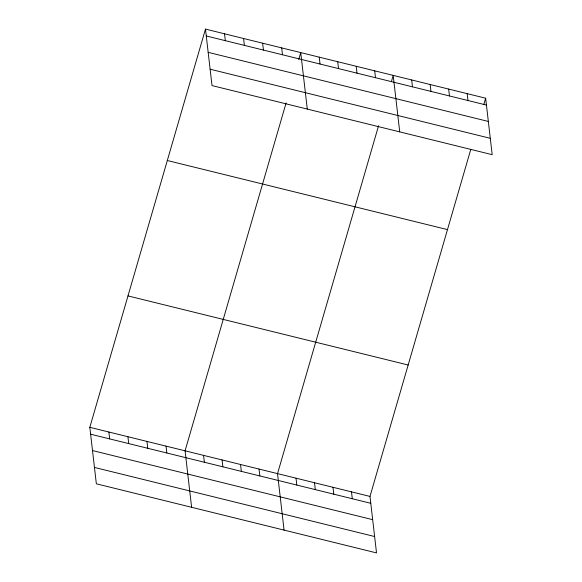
<?xml version="1.0" encoding="UTF-8"?>
<svg xmlns="http://www.w3.org/2000/svg" width="582" height="582" viewBox="0 0 582 582"><rect width="100%" height="100%" fill="white"/><g stroke="black" fill="none" stroke-linecap="round" stroke-linejoin="round"><path stroke-width="0.87" d="M470.78 149.399L369.985 496.417L376.518 552.9L96.35 483.802L89.817 427.319L205.482 29.1L485.65 98.198L492.183 154.681L212.015 85.583L205.482 29.1M286.111 102.941L185.076 450.817L191.609 507.293M298.755 59.422L300.734 52.591L307.274 109.074M378.569 125.741L277.527 473.617L284.067 530.1M391.46 81.371L393.192 75.398L399.725 131.874M483.911 104.171L485.65 98.198M206.275 35.975L486.443 105.073M208.167 52.344L488.342 121.449M210.117 69.207L490.291 138.312M167.31 160.516L447.478 229.614M127.982 295.911L408.157 365.009M89.817 427.319L369.985 496.417M90.61 434.194L370.785 503.299M92.502 450.563L372.676 519.668M94.459 467.433L374.626 536.531M467.157 93.644L467.957 100.519M448.664 89.082L449.464 95.957M430.178 84.521L430.971 91.396M411.685 79.96L412.478 86.834M374.699 70.837L375.499 77.712M356.213 66.275L357.006 73.15M337.72 61.714L338.513 68.589M319.227 57.152L320.027 64.027M351.492 491.863L352.292 498.738M333.006 487.301L333.799 494.176M281.688 47.899L282.481 54.773M314.513 482.74L315.306 489.615M262.635 43.199L263.428 50.074M296.02 478.178L296.82 485.053M243.582 38.499L244.375 45.374M224.528 33.8L225.329 40.675M259.041 469.056L259.834 475.931M240.548 464.494L241.341 471.369M222.055 459.933L222.855 466.808M203.562 455.371L204.362 462.246M166.023 446.118L166.816 452.992M146.97 441.418L147.763 448.293M127.916 436.718L128.717 443.593M108.87 432.019L109.663 438.893"/></g></svg>
